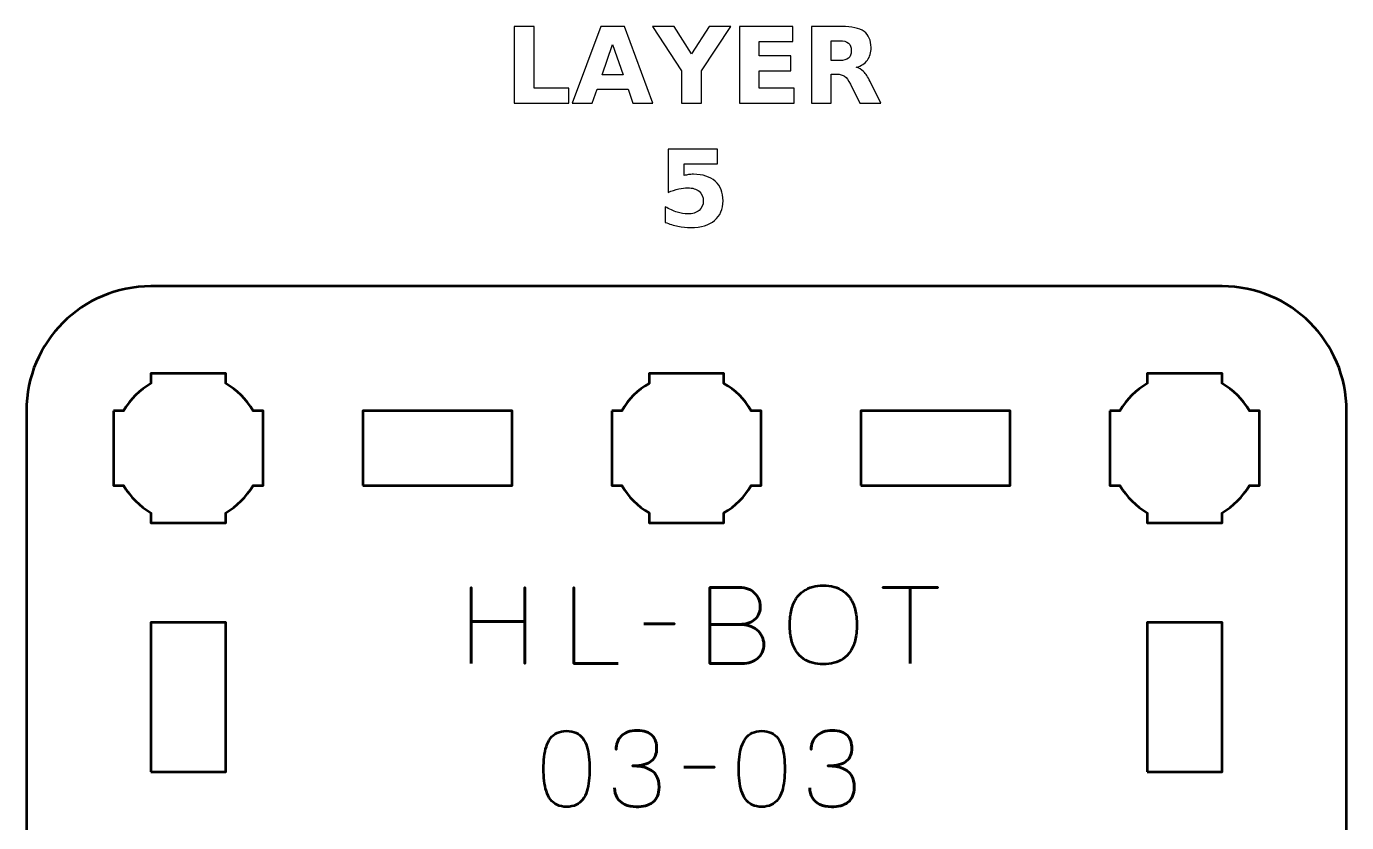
# Model space of a CAD drawing. Header units: centimetres. Extents: x -25.1 to 4.2, y -17.5 to -11.2.
# Drawn here: x -1.15 to 4.15, y -14.35 to -11.16 of the extents above; entities that cross this region are included whole.
import ezdxf

# ---------------------------------------------------------------- set-up
doc = ezdxf.new("R2010")
doc.units = ezdxf.units.CM
doc.header["$MEASUREMENT"] = 0
doc.layers.add('Layer 1', color=7, linetype='Continuous')

msp = doc.modelspace()

# ---------------------------------------------------------------- linework, layer by layer
at = {"layer": 'Layer 1', "color": 253, "lineweight": 53}
for points in [[(-0.65, -14.15), (-0.35, -14.15), (-0.35, -13.55), (-0.65, -13.55), (-0.65, -14.15)], [(3.35, -14.15), (3.65, -14.15), (3.65, -13.55), (3.35, -13.55), (3.35, -14.15)]]:
    msp.add_lwpolyline(points, close=True, dxfattribs=at)
at = {"layer": 'Layer 1'}
for points, knots in [([(0.80853, -11.15635), (0.80853, -11.15635), (0.88811, -11.15635), (0.88811, -11.15635), (0.88811, -11.15635), (0.88811, -11.15635), (0.88811, -11.40478), (0.88811, -11.40478), (0.88811, -11.40478), (0.88811, -11.40478), (1.02781, -11.40478), (1.02781, -11.40478), (1.02781, -11.40478), (1.02781, -11.40478), (1.02781, -11.46496), (1.02781, -11.46496), (1.02781, -11.46496), (1.02781, -11.46496), (0.80853, -11.46496), (0.80853, -11.46496), (0.80853, -11.46496), (0.80853, -11.46496), (0.80853, -11.15635), (0.80853, -11.15635)], [0, 0, 0, 0, 0.1666667, 0.1666667, 0.1666667, 0.1666667, 0.3333333, 0.3333333, 0.3333333, 0.3333333, 0.5, 0.5, 0.5, 0.5, 0.6666667, 0.6666667, 0.6666667, 0.6666667, 0.8333333, 0.8333333, 0.8333333, 0.8333333, 1, 1, 1, 1]), ([(1.26551, -11.4088), (1.26551, -11.4088), (1.14105, -11.4088), (1.14105, -11.4088), (1.14105, -11.4088), (1.14105, -11.4088), (1.12144, -11.46496), (1.12144, -11.46496), (1.12144, -11.46496), (1.12144, -11.46496), (1.04143, -11.46496), (1.04143, -11.46496), (1.04143, -11.46496), (1.04143, -11.46496), (1.15573, -11.15635), (1.15573, -11.15635), (1.15573, -11.15635), (1.15573, -11.15635), (1.25062, -11.15635), (1.25062, -11.15635), (1.25062, -11.15635), (1.25062, -11.15635), (1.36492, -11.46496), (1.36492, -11.46496), (1.36492, -11.46496), (1.36492, -11.46496), (1.28491, -11.46496), (1.28491, -11.46496), (1.28491, -11.46496), (1.28491, -11.46496), (1.26551, -11.4088), (1.26551, -11.4088)], [0, 0, 0, 0, 0.125, 0.125, 0.125, 0.125, 0.25, 0.25, 0.25, 0.25, 0.375, 0.375, 0.375, 0.375, 0.5, 0.5, 0.5, 0.5, 0.625, 0.625, 0.625, 0.625, 0.75, 0.75, 0.75, 0.75, 0.875, 0.875, 0.875, 0.875, 1, 1, 1, 1]), ([(1.36288, -11.15635), (1.36288, -11.15635), (1.44987, -11.15635), (1.44987, -11.15635), (1.44987, -11.15635), (1.44987, -11.15635), (1.52021, -11.26635), (1.52021, -11.26635), (1.52021, -11.26635), (1.52021, -11.26635), (1.59049, -11.15635), (1.59049, -11.15635), (1.59049, -11.15635), (1.59049, -11.15635), (1.67769, -11.15635), (1.67769, -11.15635), (1.67769, -11.15635), (1.67769, -11.15635), (1.56008, -11.33493), (1.56008, -11.33493), (1.56008, -11.33493), (1.56008, -11.33493), (1.56008, -11.46496), (1.56008, -11.46496), (1.56008, -11.46496), (1.56008, -11.46496), (1.48049, -11.46496), (1.48049, -11.46496), (1.48049, -11.46496), (1.48049, -11.46496), (1.48049, -11.33493), (1.48049, -11.33493), (1.48049, -11.33493), (1.48049, -11.33493), (1.36288, -11.15635), (1.36288, -11.15635)], [0, 0, 0, 0, 0.1111111, 0.1111111, 0.1111111, 0.1111111, 0.2222222, 0.2222222, 0.2222222, 0.2222222, 0.3333333, 0.3333333, 0.3333333, 0.3333333, 0.4444444, 0.4444444, 0.4444444, 0.4444444, 0.5555556, 0.5555556, 0.5555556, 0.5555556, 0.6666667, 0.6666667, 0.6666667, 0.6666667, 0.7777778, 0.7777778, 0.7777778, 0.7777778, 0.8888889, 0.8888889, 0.8888889, 0.8888889, 1, 1, 1, 1]), ([(1.71248, -11.15635), (1.71248, -11.15635), (1.92725, -11.15635), (1.92725, -11.15635), (1.92725, -11.15635), (1.92725, -11.15635), (1.92725, -11.21654), (1.92725, -11.21654), (1.92725, -11.21654), (1.92725, -11.21654), (1.79206, -11.21654), (1.79206, -11.21654), (1.79206, -11.21654), (1.79206, -11.21654), (1.79206, -11.27397), (1.79206, -11.27397), (1.79206, -11.27397), (1.79206, -11.27397), (1.91913, -11.27397), (1.91913, -11.27397), (1.91913, -11.27397), (1.91913, -11.27397), (1.91913, -11.33415), (1.91913, -11.33415), (1.91913, -11.33415), (1.91913, -11.33415), (1.79206, -11.33415), (1.79206, -11.33415), (1.79206, -11.33415), (1.79206, -11.33415), (1.79206, -11.40478), (1.79206, -11.40478), (1.79206, -11.40478), (1.79206, -11.40478), (1.93176, -11.40478), (1.93176, -11.40478), (1.93176, -11.40478), (1.93176, -11.40478), (1.93176, -11.46496), (1.93176, -11.46496), (1.93176, -11.46496), (1.93176, -11.46496), (1.71248, -11.46496), (1.71248, -11.46496), (1.71248, -11.46496), (1.71248, -11.46496), (1.71248, -11.15635), (1.71248, -11.15635)], [0, 0, 0, 0, 0.0833333, 0.0833333, 0.0833333, 0.0833333, 0.1666667, 0.1666667, 0.1666667, 0.1666667, 0.25, 0.25, 0.25, 0.25, 0.3333333, 0.3333333, 0.3333333, 0.3333333, 0.4166667, 0.4166667, 0.4166667, 0.4166667, 0.5, 0.5, 0.5, 0.5, 0.5833333, 0.5833333, 0.5833333, 0.5833333, 0.6666667, 0.6666667, 0.6666667, 0.6666667, 0.75, 0.75, 0.75, 0.75, 0.8333333, 0.8333333, 0.8333333, 0.8333333, 0.9166667, 0.9166667, 0.9166667, 0.9166667, 1, 1, 1, 1]), ([(2.08126, -11.34819), (2.08126, -11.34819), (2.08126, -11.46496), (2.08126, -11.46496), (2.08126, -11.46496), (2.08126, -11.46496), (2.00168, -11.46496), (2.00168, -11.46496), (2.00168, -11.46496), (2.00168, -11.46496), (2.00168, -11.15635), (2.00168, -11.15635), (2.00168, -11.15635), (2.00168, -11.15635), (2.12324, -11.15635), (2.12324, -11.15635), (2.12324, -11.15635), (2.16388, -11.15635), (2.19373, -11.1632), (2.21264, -11.17681), (2.21264, -11.17681), (2.23161, -11.19043), (2.24107, -11.21202), (2.24107, -11.24151), (2.24107, -11.24151), (2.24107, -11.2619), (2.23613, -11.27869), (2.22632, -11.29175), (2.22632, -11.29175), (2.21645, -11.30487), (2.20156, -11.31454), (2.18173, -11.32068), (2.18173, -11.32068), (2.1926, -11.32321), (2.2024, -11.32879), (2.21101, -11.33754), (2.21101, -11.33754), (2.21962, -11.34629), (2.2283, -11.35955), (2.23712, -11.37733), (2.23712, -11.37733), (2.23712, -11.37733), (2.28037, -11.46496), (2.28037, -11.46496), (2.28037, -11.46496), (2.28037, -11.46496), (2.19556, -11.46496), (2.19556, -11.46496), (2.19556, -11.46496), (2.19556, -11.46496), (2.15796, -11.38827), (2.15796, -11.38827), (2.15796, -11.38827), (2.15041, -11.37289), (2.14272, -11.3623), (2.13488, -11.35666), (2.13488, -11.35666), (2.12712, -11.35101), (2.11675, -11.34819), (2.10377, -11.34819), (2.10377, -11.34819), (2.10377, -11.34819), (2.08126, -11.34819), (2.08126, -11.34819)], [0, 0, 0, 0, 0.0625, 0.0625, 0.0625, 0.0625, 0.125, 0.125, 0.125, 0.125, 0.1875, 0.1875, 0.1875, 0.1875, 0.25, 0.25, 0.25, 0.25, 0.3125, 0.3125, 0.3125, 0.3125, 0.375, 0.375, 0.375, 0.375, 0.4375, 0.4375, 0.4375, 0.4375, 0.5, 0.5, 0.5, 0.5, 0.5625, 0.5625, 0.5625, 0.5625, 0.625, 0.625, 0.625, 0.625, 0.6875, 0.6875, 0.6875, 0.6875, 0.75, 0.75, 0.75, 0.75, 0.8125, 0.8125, 0.8125, 0.8125, 0.875, 0.875, 0.875, 0.875, 0.9375, 0.9375, 0.9375, 0.9375, 1, 1, 1, 1]), ([(1.16088, -11.35151), (1.16088, -11.35151), (1.24547, -11.35151), (1.24547, -11.35151), (1.24547, -11.35151), (1.24547, -11.35151), (1.20328, -11.22874), (1.20328, -11.22874), (1.20328, -11.22874), (1.20328, -11.22874), (1.16088, -11.35151), (1.16088, -11.35151)], [0, 0, 0, 0, 0.3333333, 0.3333333, 0.3333333, 0.3333333, 0.6666667, 0.6666667, 0.6666667, 0.6666667, 1, 1, 1, 1]), ([(2.11478, -11.29323), (2.13143, -11.29323), (2.14342, -11.29012), (2.15062, -11.28392), (2.15062, -11.28392), (2.15788, -11.27771), (2.16148, -11.26748), (2.16148, -11.25329), (2.16148, -11.25329), (2.16148, -11.23925), (2.15788, -11.22917), (2.15062, -11.2231), (2.15062, -11.2231), (2.14342, -11.21703), (2.13143, -11.214), (2.11478, -11.214), (2.11478, -11.214), (2.11478, -11.214), (2.08126, -11.214), (2.08126, -11.214), (2.08126, -11.214), (2.08126, -11.214), (2.08126, -11.29323), (2.08126, -11.29323), (2.08126, -11.29323), (2.08126, -11.29323), (2.11478, -11.29323), (2.11478, -11.29323)], [0, 0, 0, 0, 0.1428571, 0.1428571, 0.1428571, 0.1428571, 0.2857143, 0.2857143, 0.2857143, 0.2857143, 0.4285714, 0.4285714, 0.4285714, 0.4285714, 0.5714286, 0.5714286, 0.5714286, 0.5714286, 0.7142857, 0.7142857, 0.7142857, 0.7142857, 0.8571429, 0.8571429, 0.8571429, 0.8571429, 1, 1, 1, 1]), ([(1.42679, -11.64911), (1.42679, -11.64911), (1.62463, -11.64911), (1.62463, -11.64911), (1.62463, -11.64911), (1.62463, -11.64911), (1.62463, -11.7076), (1.62463, -11.7076), (1.62463, -11.7076), (1.62463, -11.7076), (1.49022, -11.7076), (1.49022, -11.7076), (1.49022, -11.7076), (1.49022, -11.7076), (1.49022, -11.75537), (1.49022, -11.75537), (1.49022, -11.75537), (1.49629, -11.75375), (1.50236, -11.75248), (1.5085, -11.75156), (1.5085, -11.75156), (1.51463, -11.75064), (1.52105, -11.75022), (1.52762, -11.75022), (1.52762, -11.75022), (1.56529, -11.75022), (1.59457, -11.7596), (1.61553, -11.77844), (1.61553, -11.77844), (1.63648, -11.79721), (1.64692, -11.82345), (1.64692, -11.85704), (1.64692, -11.85704), (1.64692, -11.89041), (1.63549, -11.91652), (1.61271, -11.93542), (1.61271, -11.93542), (1.58992, -11.95426), (1.55824, -11.96372), (1.51774, -11.96372), (1.51774, -11.96372), (1.50024, -11.96372), (1.48288, -11.96202), (1.46574, -11.95864), (1.46574, -11.95864), (1.44859, -11.95525), (1.43152, -11.95017), (1.41459, -11.94326), (1.41459, -11.94326), (1.41459, -11.94326), (1.41459, -11.8806), (1.41459, -11.8806), (1.41459, -11.8806), (1.43138, -11.89027), (1.44732, -11.89747), (1.46242, -11.90226), (1.46242, -11.90226), (1.47752, -11.90713), (1.49177, -11.90953), (1.50511, -11.90953), (1.50511, -11.90953), (1.52444, -11.90953), (1.53961, -11.9048), (1.55069, -11.89535), (1.55069, -11.89535), (1.56176, -11.88597), (1.56734, -11.8732), (1.56734, -11.85704), (1.56734, -11.85704), (1.56734, -11.84081), (1.56176, -11.82804), (1.55069, -11.81866), (1.55069, -11.81866), (1.53961, -11.80927), (1.52444, -11.80462), (1.50511, -11.80462), (1.50511, -11.80462), (1.49368, -11.80462), (1.48147, -11.8061), (1.46856, -11.80906), (1.46856, -11.80906), (1.45558, -11.81202), (1.44168, -11.81661), (1.42679, -11.82282), (1.42679, -11.82282), (1.42679, -11.82282), (1.42679, -11.64911), (1.42679, -11.64911)], [0, 0, 0, 0, 0.0454545, 0.0454545, 0.0454545, 0.0454545, 0.0909091, 0.0909091, 0.0909091, 0.0909091, 0.1363636, 0.1363636, 0.1363636, 0.1363636, 0.1818182, 0.1818182, 0.1818182, 0.1818182, 0.2272727, 0.2272727, 0.2272727, 0.2272727, 0.2727273, 0.2727273, 0.2727273, 0.2727273, 0.3181818, 0.3181818, 0.3181818, 0.3181818, 0.3636364, 0.3636364, 0.3636364, 0.3636364, 0.4090909, 0.4090909, 0.4090909, 0.4090909, 0.4545455, 0.4545455, 0.4545455, 0.4545455, 0.5, 0.5, 0.5, 0.5, 0.5454545, 0.5454545, 0.5454545, 0.5454545, 0.5909091, 0.5909091, 0.5909091, 0.5909091, 0.6363636, 0.6363636, 0.6363636, 0.6363636, 0.6818182, 0.6818182, 0.6818182, 0.6818182, 0.7272727, 0.7272727, 0.7272727, 0.7272727, 0.7727273, 0.7727273, 0.7727273, 0.7727273, 0.8181818, 0.8181818, 0.8181818, 0.8181818, 0.8636364, 0.8636364, 0.8636364, 0.8636364, 0.9090909, 0.9090909, 0.9090909, 0.9090909, 0.9545455, 0.9545455, 0.9545455, 0.9545455, 1, 1, 1, 1])]:
    msp.add_open_spline(points, degree=3, knots=knots, dxfattribs=at)
at = {"layer": 'Layer 1', "color": 253, "lineweight": 53}
for points, knots in [([(-1.15, -17), (-1.15, -17), (-1.15, -12.7), (-1.15, -12.7), (-1.15, -12.7), (-1.15, -12.42391), (-0.92609, -12.2), (-0.65, -12.2), (-0.65, -12.2), (-0.65, -12.2), (3.65, -12.2), (3.65, -12.2), (3.65, -12.2), (3.92609, -12.2), (4.15, -12.42391), (4.15, -12.7), (4.15, -12.7), (4.15, -12.7), (4.15, -17), (4.15, -17), (4.15, -17), (4.15, -17.27609), (3.92609, -17.5), (3.65, -17.5), (3.65, -17.5), (3.65, -17.5), (-0.65, -17.5), (-0.65, -17.5), (-0.65, -17.5), (-0.92609, -17.5), (-1.15, -17.27609), (-1.15, -17)], [0, 0, 0, 0, 0.125, 0.125, 0.125, 0.125, 0.25, 0.25, 0.25, 0.25, 0.375, 0.375, 0.375, 0.375, 0.5, 0.5, 0.5, 0.5, 0.625, 0.625, 0.625, 0.625, 0.75, 0.75, 0.75, 0.75, 0.875, 0.875, 0.875, 0.875, 1, 1, 1, 1]), ([(-0.8, -12.7), (-0.8, -12.7), (-0.75985, -12.7), (-0.75985, -12.7), (-0.75985, -12.7), (-0.7335, -12.65447), (-0.69553, -12.6165), (-0.65, -12.59015), (-0.65, -12.59015), (-0.65, -12.59015), (-0.65, -12.55), (-0.65, -12.55), (-0.65, -12.55), (-0.65, -12.55), (-0.5, -12.55), (-0.5, -12.55), (-0.5, -12.55), (-0.5, -12.55), (-0.35, -12.55), (-0.35, -12.55), (-0.35, -12.55), (-0.35, -12.55), (-0.35, -12.59015), (-0.35, -12.59015), (-0.35, -12.59015), (-0.30447, -12.6165), (-0.2665, -12.65447), (-0.24015, -12.7), (-0.24015, -12.7), (-0.24015, -12.7), (-0.2, -12.7), (-0.2, -12.7), (-0.2, -12.7), (-0.2, -12.7), (-0.2, -12.85), (-0.2, -12.85), (-0.2, -12.85), (-0.2, -12.85), (-0.2, -13), (-0.2, -13), (-0.2, -13), (-0.2, -13), (-0.24015, -13), (-0.24015, -13), (-0.24015, -13), (-0.2665, -13.04553), (-0.30447, -13.0835), (-0.35, -13.10985), (-0.35, -13.10985), (-0.35, -13.10985), (-0.35, -13.15), (-0.35, -13.15), (-0.35, -13.15), (-0.35, -13.15), (-0.5, -13.15), (-0.5, -13.15), (-0.5, -13.15), (-0.5, -13.15), (-0.65, -13.15), (-0.65, -13.15), (-0.65, -13.15), (-0.65, -13.15), (-0.65, -13.10985), (-0.65, -13.10985), (-0.65, -13.10985), (-0.69553, -13.0835), (-0.7335, -13.04553), (-0.75985, -13), (-0.75985, -13), (-0.75985, -13), (-0.8, -13), (-0.8, -13), (-0.8, -13), (-0.8, -13), (-0.8, -12.85), (-0.8, -12.85), (-0.8, -12.85), (-0.8, -12.85), (-0.8, -12.7), (-0.8, -12.7)], [0, 0, 0, 0, 0.05, 0.05, 0.05, 0.05, 0.1, 0.1, 0.1, 0.1, 0.15, 0.15, 0.15, 0.15, 0.2, 0.2, 0.2, 0.2, 0.25, 0.25, 0.25, 0.25, 0.3, 0.3, 0.3, 0.3, 0.35, 0.35, 0.35, 0.35, 0.4, 0.4, 0.4, 0.4, 0.45, 0.45, 0.45, 0.45, 0.5, 0.5, 0.5, 0.5, 0.55, 0.55, 0.55, 0.55, 0.6, 0.6, 0.6, 0.6, 0.65, 0.65, 0.65, 0.65, 0.7, 0.7, 0.7, 0.7, 0.75, 0.75, 0.75, 0.75, 0.8, 0.8, 0.8, 0.8, 0.85, 0.85, 0.85, 0.85, 0.9, 0.9, 0.9, 0.9, 0.95, 0.95, 0.95, 0.95, 1, 1, 1, 1]), ([(1.2, -12.7), (1.2, -12.7), (1.24015, -12.7), (1.24015, -12.7), (1.24015, -12.7), (1.2665, -12.65447), (1.30447, -12.6165), (1.35, -12.59015), (1.35, -12.59015), (1.35, -12.59015), (1.35, -12.55), (1.35, -12.55), (1.35, -12.55), (1.35, -12.55), (1.5, -12.55), (1.5, -12.55), (1.5, -12.55), (1.5, -12.55), (1.65, -12.55), (1.65, -12.55), (1.65, -12.55), (1.65, -12.55), (1.65, -12.59015), (1.65, -12.59015), (1.65, -12.59015), (1.69553, -12.6165), (1.7335, -12.65447), (1.75985, -12.7), (1.75985, -12.7), (1.75985, -12.7), (1.8, -12.7), (1.8, -12.7), (1.8, -12.7), (1.8, -12.7), (1.8, -12.85), (1.8, -12.85), (1.8, -12.85), (1.8, -12.85), (1.8, -13), (1.8, -13), (1.8, -13), (1.8, -13), (1.75985, -13), (1.75985, -13), (1.75985, -13), (1.7335, -13.04553), (1.69553, -13.0835), (1.65, -13.10985), (1.65, -13.10985), (1.65, -13.10985), (1.65, -13.15), (1.65, -13.15), (1.65, -13.15), (1.65, -13.15), (1.5, -13.15), (1.5, -13.15), (1.5, -13.15), (1.5, -13.15), (1.35, -13.15), (1.35, -13.15), (1.35, -13.15), (1.35, -13.15), (1.35, -13.10985), (1.35, -13.10985), (1.35, -13.10985), (1.30447, -13.0835), (1.2665, -13.04553), (1.24015, -13), (1.24015, -13), (1.24015, -13), (1.2, -13), (1.2, -13), (1.2, -13), (1.2, -13), (1.2, -12.85), (1.2, -12.85), (1.2, -12.85), (1.2, -12.85), (1.2, -12.7), (1.2, -12.7)], [0, 0, 0, 0, 0.05, 0.05, 0.05, 0.05, 0.1, 0.1, 0.1, 0.1, 0.15, 0.15, 0.15, 0.15, 0.2, 0.2, 0.2, 0.2, 0.25, 0.25, 0.25, 0.25, 0.3, 0.3, 0.3, 0.3, 0.35, 0.35, 0.35, 0.35, 0.4, 0.4, 0.4, 0.4, 0.45, 0.45, 0.45, 0.45, 0.5, 0.5, 0.5, 0.5, 0.55, 0.55, 0.55, 0.55, 0.6, 0.6, 0.6, 0.6, 0.65, 0.65, 0.65, 0.65, 0.7, 0.7, 0.7, 0.7, 0.75, 0.75, 0.75, 0.75, 0.8, 0.8, 0.8, 0.8, 0.85, 0.85, 0.85, 0.85, 0.9, 0.9, 0.9, 0.9, 0.95, 0.95, 0.95, 0.95, 1, 1, 1, 1]), ([(3.2, -12.7), (3.2, -12.7), (3.24015, -12.7), (3.24015, -12.7), (3.24015, -12.7), (3.2665, -12.65447), (3.30447, -12.6165), (3.35, -12.59015), (3.35, -12.59015), (3.35, -12.59015), (3.35, -12.55), (3.35, -12.55), (3.35, -12.55), (3.35, -12.55), (3.5, -12.55), (3.5, -12.55), (3.5, -12.55), (3.5, -12.55), (3.65, -12.55), (3.65, -12.55), (3.65, -12.55), (3.65, -12.55), (3.65, -12.59015), (3.65, -12.59015), (3.65, -12.59015), (3.69553, -12.6165), (3.7335, -12.65447), (3.75985, -12.7), (3.75985, -12.7), (3.75985, -12.7), (3.8, -12.7), (3.8, -12.7), (3.8, -12.7), (3.8, -12.7), (3.8, -12.85), (3.8, -12.85), (3.8, -12.85), (3.8, -12.85), (3.8, -13), (3.8, -13), (3.8, -13), (3.8, -13), (3.75985, -13), (3.75985, -13), (3.75985, -13), (3.7335, -13.04553), (3.69553, -13.0835), (3.65, -13.10985), (3.65, -13.10985), (3.65, -13.10985), (3.65, -13.15), (3.65, -13.15), (3.65, -13.15), (3.65, -13.15), (3.5, -13.15), (3.5, -13.15), (3.5, -13.15), (3.5, -13.15), (3.35, -13.15), (3.35, -13.15), (3.35, -13.15), (3.35, -13.15), (3.35, -13.10985), (3.35, -13.10985), (3.35, -13.10985), (3.30447, -13.0835), (3.2665, -13.04553), (3.24015, -13), (3.24015, -13), (3.24015, -13), (3.2, -13), (3.2, -13), (3.2, -13), (3.2, -13), (3.2, -12.85), (3.2, -12.85), (3.2, -12.85), (3.2, -12.85), (3.2, -12.7), (3.2, -12.7)], [0, 0, 0, 0, 0.05, 0.05, 0.05, 0.05, 0.1, 0.1, 0.1, 0.1, 0.15, 0.15, 0.15, 0.15, 0.2, 0.2, 0.2, 0.2, 0.25, 0.25, 0.25, 0.25, 0.3, 0.3, 0.3, 0.3, 0.35, 0.35, 0.35, 0.35, 0.4, 0.4, 0.4, 0.4, 0.45, 0.45, 0.45, 0.45, 0.5, 0.5, 0.5, 0.5, 0.55, 0.55, 0.55, 0.55, 0.6, 0.6, 0.6, 0.6, 0.65, 0.65, 0.65, 0.65, 0.7, 0.7, 0.7, 0.7, 0.75, 0.75, 0.75, 0.75, 0.8, 0.8, 0.8, 0.8, 0.85, 0.85, 0.85, 0.85, 0.9, 0.9, 0.9, 0.9, 0.95, 0.95, 0.95, 0.95, 1, 1, 1, 1]), ([(0.2, -13), (0.2, -13), (0.2, -12.7), (0.2, -12.7), (0.2, -12.7), (0.2, -12.7), (0.8, -12.7), (0.8, -12.7), (0.8, -12.7), (0.8, -12.7), (0.8, -13), (0.8, -13), (0.8, -13), (0.8, -13), (0.2, -13), (0.2, -13)], [0, 0, 0, 0, 0.25, 0.25, 0.25, 0.25, 0.5, 0.5, 0.5, 0.5, 0.75, 0.75, 0.75, 0.75, 1, 1, 1, 1]), ([(2.2, -13), (2.2, -13), (2.2, -12.7), (2.2, -12.7), (2.2, -12.7), (2.2, -12.7), (2.8, -12.7), (2.8, -12.7), (2.8, -12.7), (2.8, -12.7), (2.8, -13), (2.8, -13), (2.8, -13), (2.8, -13), (2.2, -13), (2.2, -13)], [0, 0, 0, 0, 0.25, 0.25, 0.25, 0.25, 0.5, 0.5, 0.5, 0.5, 0.75, 0.75, 0.75, 0.75, 1, 1, 1, 1]), ([(2.04927, -13.71748), (2.06416, -13.71755), (2.07827, -13.71579), (2.09174, -13.71233), (2.09174, -13.71233), (2.10515, -13.7088), (2.11742, -13.7033), (2.12864, -13.69568), (2.12864, -13.69568), (2.13986, -13.68813), (2.1496, -13.67818), (2.15785, -13.6659), (2.15785, -13.6659), (2.16611, -13.65363), (2.17246, -13.63874), (2.17697, -13.62124), (2.17697, -13.62124), (2.18156, -13.60375), (2.18382, -13.58335), (2.18389, -13.56), (2.18389, -13.56), (2.18382, -13.53665), (2.18156, -13.51626), (2.17697, -13.49869), (2.17697, -13.49869), (2.17246, -13.48112), (2.16611, -13.46616), (2.15785, -13.45382), (2.15785, -13.45382), (2.1496, -13.44147), (2.13986, -13.43145), (2.12864, -13.42376), (2.12864, -13.42376), (2.11742, -13.41607), (2.10515, -13.4105), (2.09174, -13.4069), (2.09174, -13.4069), (2.07827, -13.40337), (2.06416, -13.40161), (2.04927, -13.40168), (2.04927, -13.40168), (2.03438, -13.40161), (2.02027, -13.40337), (2.00679, -13.4069), (2.00679, -13.4069), (1.99339, -13.4105), (1.98111, -13.41607), (1.96989, -13.42376), (1.96989, -13.42376), (1.95868, -13.43145), (1.94894, -13.44147), (1.94068, -13.45382), (1.94068, -13.45382), (1.93243, -13.46616), (1.92608, -13.48112), (1.92156, -13.49869), (1.92156, -13.49869), (1.91698, -13.51626), (1.91472, -13.53665), (1.91465, -13.56), (1.91465, -13.56), (1.91472, -13.58335), (1.91698, -13.60375), (1.92156, -13.62124), (1.92156, -13.62124), (1.92608, -13.63874), (1.93243, -13.65363), (1.94068, -13.6659), (1.94068, -13.6659), (1.94894, -13.67818), (1.95868, -13.68813), (1.96989, -13.69568), (1.96989, -13.69568), (1.98111, -13.7033), (1.99339, -13.7088), (2.00679, -13.71233), (2.00679, -13.71233), (2.02027, -13.71579), (2.03438, -13.71755), (2.04927, -13.71748)], [0, 0, 0, 0, 0.05, 0.05, 0.05, 0.05, 0.1, 0.1, 0.1, 0.1, 0.15, 0.15, 0.15, 0.15, 0.2, 0.2, 0.2, 0.2, 0.25, 0.25, 0.25, 0.25, 0.3, 0.3, 0.3, 0.3, 0.35, 0.35, 0.35, 0.35, 0.4, 0.4, 0.4, 0.4, 0.45, 0.45, 0.45, 0.45, 0.5, 0.5, 0.5, 0.5, 0.55, 0.55, 0.55, 0.55, 0.6, 0.6, 0.6, 0.6, 0.65, 0.65, 0.65, 0.65, 0.7, 0.7, 0.7, 0.7, 0.75, 0.75, 0.75, 0.75, 0.8, 0.8, 0.8, 0.8, 0.85, 0.85, 0.85, 0.85, 0.9, 0.9, 0.9, 0.9, 0.95, 0.95, 0.95, 0.95, 1, 1, 1, 1]), ([(2.04927, -13.71748), (2.06416, -13.71755), (2.07827, -13.71579), (2.09174, -13.71233), (2.09174, -13.71233), (2.10515, -13.7088), (2.11742, -13.7033), (2.12864, -13.69568), (2.12864, -13.69568), (2.13986, -13.68813), (2.1496, -13.67818), (2.15785, -13.6659), (2.15785, -13.6659), (2.16611, -13.65363), (2.17246, -13.63874), (2.17697, -13.62124), (2.17697, -13.62124), (2.18156, -13.60375), (2.18382, -13.58335), (2.18389, -13.56), (2.18389, -13.56), (2.18382, -13.53665), (2.18156, -13.51626), (2.17697, -13.49869), (2.17697, -13.49869), (2.17246, -13.48112), (2.16611, -13.46616), (2.15785, -13.45382), (2.15785, -13.45382), (2.1496, -13.44147), (2.13986, -13.43145), (2.12864, -13.42376), (2.12864, -13.42376), (2.11742, -13.41607), (2.10515, -13.4105), (2.09174, -13.4069), (2.09174, -13.4069), (2.07827, -13.40337), (2.06416, -13.40161), (2.04927, -13.40168), (2.04927, -13.40168), (2.03438, -13.40161), (2.02027, -13.40337), (2.00679, -13.4069), (2.00679, -13.4069), (1.99339, -13.4105), (1.98111, -13.41607), (1.96989, -13.42376), (1.96989, -13.42376), (1.95868, -13.43145), (1.94894, -13.44147), (1.94068, -13.45382), (1.94068, -13.45382), (1.93243, -13.46616), (1.92608, -13.48112), (1.92156, -13.49869), (1.92156, -13.49869), (1.91698, -13.51626), (1.91472, -13.53665), (1.91465, -13.56), (1.91465, -13.56), (1.91472, -13.58335), (1.91698, -13.60375), (1.92156, -13.62124), (1.92156, -13.62124), (1.92608, -13.63874), (1.93243, -13.65363), (1.94068, -13.6659), (1.94068, -13.6659), (1.94894, -13.67818), (1.95868, -13.68813), (1.96989, -13.69568), (1.96989, -13.69568), (1.98111, -13.7033), (1.99339, -13.7088), (2.00679, -13.71233), (2.00679, -13.71233), (2.02027, -13.71579), (2.03438, -13.71755), (2.04927, -13.71748)], [0, 0, 0, 0, 0.05, 0.05, 0.05, 0.05, 0.1, 0.1, 0.1, 0.1, 0.15, 0.15, 0.15, 0.15, 0.2, 0.2, 0.2, 0.2, 0.25, 0.25, 0.25, 0.25, 0.3, 0.3, 0.3, 0.3, 0.35, 0.35, 0.35, 0.35, 0.4, 0.4, 0.4, 0.4, 0.45, 0.45, 0.45, 0.45, 0.5, 0.5, 0.5, 0.5, 0.55, 0.55, 0.55, 0.55, 0.6, 0.6, 0.6, 0.6, 0.65, 0.65, 0.65, 0.65, 0.7, 0.7, 0.7, 0.7, 0.75, 0.75, 0.75, 0.75, 0.8, 0.8, 0.8, 0.8, 0.85, 0.85, 0.85, 0.85, 0.9, 0.9, 0.9, 0.9, 0.95, 0.95, 0.95, 0.95, 1, 1, 1, 1]), ([(0.63493, -13.71494), (0.63493, -13.71494), (0.63493, -13.54603), (0.63493, -13.54603), (0.63493, -13.54603), (0.63493, -13.54603), (0.8504, -13.54603), (0.8504, -13.54603), (0.8504, -13.54603), (0.8504, -13.54603), (0.8504, -13.71494), (0.8504, -13.71494), (0.8504, -13.71494), (0.8504, -13.71494), (0.8504, -13.41014), (0.8504, -13.41014), (0.8504, -13.41014), (0.8504, -13.41014), (0.8504, -13.54603), (0.8504, -13.54603), (0.8504, -13.54603), (0.8504, -13.54603), (0.63493, -13.54603), (0.63493, -13.54603), (0.63493, -13.54603), (0.63493, -13.54603), (0.63493, -13.41014), (0.63493, -13.41014), (0.63493, -13.41014), (0.63493, -13.41014), (0.63493, -13.71494), (0.63493, -13.71494)], [0, 0, 0, 0, 0.125, 0.125, 0.125, 0.125, 0.25, 0.25, 0.25, 0.25, 0.375, 0.375, 0.375, 0.375, 0.5, 0.5, 0.5, 0.5, 0.625, 0.625, 0.625, 0.625, 0.75, 0.75, 0.75, 0.75, 0.875, 0.875, 0.875, 0.875, 1, 1, 1, 1]), ([(1.22632, -13.71494), (1.22632, -13.71494), (1.0481, -13.71494), (1.0481, -13.71494), (1.0481, -13.71494), (1.0481, -13.71494), (1.0481, -13.40972), (1.0481, -13.40972), (1.0481, -13.40972), (1.0481, -13.40972), (1.0481, -13.71494), (1.0481, -13.71494), (1.0481, -13.71494), (1.0481, -13.71494), (1.22632, -13.71494), (1.22632, -13.71494)], [0, 0, 0, 0, 0.25, 0.25, 0.25, 0.25, 0.5, 0.5, 0.5, 0.5, 0.75, 0.75, 0.75, 0.75, 1, 1, 1, 1]), ([(1.59419, -13.55788), (1.59419, -13.55788), (1.71145, -13.55788), (1.71145, -13.55788), (1.71145, -13.55788), (1.72669, -13.55781), (1.73967, -13.5557), (1.75061, -13.55153), (1.75061, -13.55153), (1.76148, -13.54744), (1.77029, -13.54187), (1.77714, -13.53488), (1.77714, -13.53488), (1.78398, -13.5279), (1.78892, -13.52), (1.79203, -13.51125), (1.79203, -13.51125), (1.79506, -13.50257), (1.79647, -13.49354), (1.79612, -13.48423), (1.79612, -13.48423), (1.79569, -13.47491), (1.79372, -13.46588), (1.79019, -13.45706), (1.79019, -13.45706), (1.78673, -13.44824), (1.78151, -13.44027), (1.77467, -13.43314), (1.77467, -13.43314), (1.76783, -13.42602), (1.75929, -13.42037), (1.74892, -13.41621), (1.74892, -13.41621), (1.73854, -13.41198), (1.72634, -13.40979), (1.7123, -13.40972), (1.7123, -13.40972), (1.7123, -13.40972), (1.59419, -13.40972), (1.59419, -13.40972), (1.59419, -13.40972), (1.59419, -13.40972), (1.59419, -13.71494), (1.59419, -13.71494), (1.59419, -13.71494), (1.59419, -13.71494), (1.72415, -13.71494), (1.72415, -13.71494), (1.72415, -13.71494), (1.73629, -13.71494), (1.74758, -13.71318), (1.75802, -13.70972), (1.75802, -13.70972), (1.76846, -13.70619), (1.77756, -13.70118), (1.78546, -13.69448), (1.78546, -13.69448), (1.7933, -13.68785), (1.79943, -13.6798), (1.80381, -13.67028), (1.80381, -13.67028), (1.80818, -13.66075), (1.81044, -13.64996), (1.81051, -13.63789), (1.81051, -13.63789), (1.81023, -13.62576), (1.80769, -13.61482), (1.80282, -13.60502), (1.80282, -13.60502), (1.79795, -13.59521), (1.79118, -13.58681), (1.78243, -13.57976), (1.78243, -13.57976), (1.77368, -13.57277), (1.76324, -13.56734), (1.75124, -13.5636), (1.75124, -13.5636), (1.73925, -13.55986), (1.72599, -13.55796), (1.71145, -13.55788), (1.71145, -13.55788), (1.72599, -13.55796), (1.73925, -13.55986), (1.75124, -13.5636), (1.75124, -13.5636), (1.76324, -13.56734), (1.77368, -13.57277), (1.78243, -13.57976), (1.78243, -13.57976), (1.79118, -13.58681), (1.79795, -13.59521), (1.80282, -13.60502), (1.80282, -13.60502), (1.80769, -13.61482), (1.81023, -13.62576), (1.81051, -13.63789), (1.81051, -13.63789), (1.81044, -13.64996), (1.80818, -13.66075), (1.80381, -13.67028), (1.80381, -13.67028), (1.79943, -13.6798), (1.7933, -13.68785), (1.78546, -13.69448), (1.78546, -13.69448), (1.77756, -13.70118), (1.76846, -13.70619), (1.75802, -13.70972), (1.75802, -13.70972), (1.74758, -13.71318), (1.73629, -13.71494), (1.72415, -13.71494), (1.72415, -13.71494), (1.72415, -13.71494), (1.59419, -13.71494), (1.59419, -13.71494), (1.59419, -13.71494), (1.59419, -13.71494), (1.59419, -13.40972), (1.59419, -13.40972), (1.59419, -13.40972), (1.59419, -13.40972), (1.7123, -13.40972), (1.7123, -13.40972), (1.7123, -13.40972), (1.72634, -13.40979), (1.73854, -13.41198), (1.74892, -13.41621), (1.74892, -13.41621), (1.75929, -13.42037), (1.76783, -13.42602), (1.77467, -13.43314), (1.77467, -13.43314), (1.78151, -13.44027), (1.78673, -13.44824), (1.79019, -13.45706), (1.79019, -13.45706), (1.79372, -13.46588), (1.79569, -13.47491), (1.79612, -13.48423), (1.79612, -13.48423), (1.79647, -13.49354), (1.79506, -13.50257), (1.79203, -13.51125), (1.79203, -13.51125), (1.78892, -13.52), (1.78398, -13.5279), (1.77714, -13.53488), (1.77714, -13.53488), (1.77029, -13.54187), (1.76148, -13.54744), (1.75061, -13.55153), (1.75061, -13.55153), (1.73967, -13.5557), (1.72669, -13.55781), (1.71145, -13.55788), (1.71145, -13.55788), (1.71145, -13.55788), (1.59419, -13.55788), (1.59419, -13.55788)], [0, 0, 0, 0, 0.025, 0.025, 0.025, 0.025, 0.05, 0.05, 0.05, 0.05, 0.075, 0.075, 0.075, 0.075, 0.1, 0.1, 0.1, 0.1, 0.125, 0.125, 0.125, 0.125, 0.15, 0.15, 0.15, 0.15, 0.175, 0.175, 0.175, 0.175, 0.2, 0.2, 0.2, 0.2, 0.225, 0.225, 0.225, 0.225, 0.25, 0.25, 0.25, 0.25, 0.275, 0.275, 0.275, 0.275, 0.3, 0.3, 0.3, 0.3, 0.325, 0.325, 0.325, 0.325, 0.35, 0.35, 0.35, 0.35, 0.375, 0.375, 0.375, 0.375, 0.4, 0.4, 0.4, 0.4, 0.425, 0.425, 0.425, 0.425, 0.45, 0.45, 0.45, 0.45, 0.475, 0.475, 0.475, 0.475, 0.5, 0.5, 0.5, 0.5, 0.525, 0.525, 0.525, 0.525, 0.55, 0.55, 0.55, 0.55, 0.575, 0.575, 0.575, 0.575, 0.6, 0.6, 0.6, 0.6, 0.625, 0.625, 0.625, 0.625, 0.65, 0.65, 0.65, 0.65, 0.675, 0.675, 0.675, 0.675, 0.7, 0.7, 0.7, 0.7, 0.725, 0.725, 0.725, 0.725, 0.75, 0.75, 0.75, 0.75, 0.775, 0.775, 0.775, 0.775, 0.8, 0.8, 0.8, 0.8, 0.825, 0.825, 0.825, 0.825, 0.85, 0.85, 0.85, 0.85, 0.875, 0.875, 0.875, 0.875, 0.9, 0.9, 0.9, 0.9, 0.925, 0.925, 0.925, 0.925, 0.95, 0.95, 0.95, 0.95, 0.975, 0.975, 0.975, 0.975, 1, 1, 1, 1]), ([(2.39809, -13.71494), (2.39809, -13.71494), (2.39809, -13.40972), (2.39809, -13.40972), (2.39809, -13.40972), (2.39809, -13.40972), (2.28845, -13.40972), (2.28845, -13.40972), (2.28845, -13.40972), (2.28845, -13.40972), (2.50858, -13.40972), (2.50858, -13.40972), (2.50858, -13.40972), (2.50858, -13.40972), (2.39809, -13.40972), (2.39809, -13.40972), (2.39809, -13.40972), (2.39809, -13.40972), (2.39809, -13.71494), (2.39809, -13.71494)], [0, 0, 0, 0, 0.2, 0.2, 0.2, 0.2, 0.4, 0.4, 0.4, 0.4, 0.6, 0.6, 0.6, 0.6, 0.8, 0.8, 0.8, 0.8, 1, 1, 1, 1]), ([(1.32834, -13.55534), (1.32834, -13.55534), (1.45153, -13.55534), (1.45153, -13.55534), (1.45153, -13.55534), (1.45153, -13.55534), (1.32834, -13.55534), (1.32834, -13.55534)], [0, 0, 0, 0, 0.5, 0.5, 0.5, 0.5, 1, 1, 1, 1]), ([(1.01868, -14.29025), (1.03349, -14.29018), (1.04626, -14.28757), (1.05692, -14.28249), (1.05692, -14.28249), (1.0675, -14.27741), (1.07632, -14.27014), (1.08337, -14.2609), (1.08337, -14.2609), (1.09036, -14.25159), (1.09586, -14.24058), (1.09995, -14.22788), (1.09995, -14.22788), (1.10398, -14.21518), (1.10687, -14.20128), (1.10849, -14.18604), (1.10849, -14.18604), (1.11019, -14.1708), (1.11103, -14.15478), (1.11096, -14.13785), (1.11096, -14.13785), (1.11103, -14.12099), (1.11019, -14.10497), (1.10849, -14.0898), (1.10849, -14.0898), (1.10687, -14.07463), (1.10398, -14.06066), (1.09995, -14.04796), (1.09995, -14.04796), (1.09586, -14.03533), (1.09036, -14.02433), (1.08337, -14.01494), (1.08337, -14.01494), (1.07632, -14.00563), (1.0675, -13.99836), (1.05692, -13.99328), (1.05692, -13.99328), (1.04626, -13.98813), (1.03349, -13.98552), (1.01868, -13.98545), (1.01868, -13.98545), (1.00386, -13.98552), (0.99109, -13.98813), (0.98043, -13.99328), (0.98043, -13.99328), (0.96985, -13.99836), (0.96103, -14.00563), (0.95398, -14.01494), (0.95398, -14.01494), (0.94699, -14.02433), (0.94149, -14.03533), (0.9374, -14.04796), (0.9374, -14.04796), (0.93337, -14.06066), (0.93048, -14.07463), (0.92886, -14.0898), (0.92886, -14.0898), (0.92717, -14.10497), (0.92632, -14.12099), (0.92639, -14.13785), (0.92639, -14.13785), (0.92632, -14.15478), (0.92717, -14.1708), (0.92886, -14.18604), (0.92886, -14.18604), (0.93048, -14.20128), (0.93337, -14.21518), (0.9374, -14.22788), (0.9374, -14.22788), (0.94149, -14.24058), (0.94699, -14.25159), (0.95398, -14.2609), (0.95398, -14.2609), (0.96103, -14.27014), (0.96985, -14.27741), (0.98043, -14.28249), (0.98043, -14.28249), (0.99109, -14.28757), (1.00386, -14.29018), (1.01868, -14.29025)], [0, 0, 0, 0, 0.05, 0.05, 0.05, 0.05, 0.1, 0.1, 0.1, 0.1, 0.15, 0.15, 0.15, 0.15, 0.2, 0.2, 0.2, 0.2, 0.25, 0.25, 0.25, 0.25, 0.3, 0.3, 0.3, 0.3, 0.35, 0.35, 0.35, 0.35, 0.4, 0.4, 0.4, 0.4, 0.45, 0.45, 0.45, 0.45, 0.5, 0.5, 0.5, 0.5, 0.55, 0.55, 0.55, 0.55, 0.6, 0.6, 0.6, 0.6, 0.65, 0.65, 0.65, 0.65, 0.7, 0.7, 0.7, 0.7, 0.75, 0.75, 0.75, 0.75, 0.8, 0.8, 0.8, 0.8, 0.85, 0.85, 0.85, 0.85, 0.9, 0.9, 0.9, 0.9, 0.95, 0.95, 0.95, 0.95, 1, 1, 1, 1]), ([(1.01868, -14.29025), (1.03349, -14.29018), (1.04626, -14.28757), (1.05692, -14.28249), (1.05692, -14.28249), (1.0675, -14.27741), (1.07632, -14.27014), (1.08337, -14.2609), (1.08337, -14.2609), (1.09036, -14.25159), (1.09586, -14.24058), (1.09995, -14.22788), (1.09995, -14.22788), (1.10398, -14.21518), (1.10687, -14.20128), (1.10849, -14.18604), (1.10849, -14.18604), (1.11019, -14.1708), (1.11103, -14.15478), (1.11096, -14.13785), (1.11096, -14.13785), (1.11103, -14.12099), (1.11019, -14.10497), (1.10849, -14.0898), (1.10849, -14.0898), (1.10687, -14.07463), (1.10398, -14.06066), (1.09995, -14.04796), (1.09995, -14.04796), (1.09586, -14.03533), (1.09036, -14.02433), (1.08337, -14.01494), (1.08337, -14.01494), (1.07632, -14.00563), (1.0675, -13.99836), (1.05692, -13.99328), (1.05692, -13.99328), (1.04626, -13.98813), (1.03349, -13.98552), (1.01868, -13.98545), (1.01868, -13.98545), (1.00386, -13.98552), (0.99109, -13.98813), (0.98043, -13.99328), (0.98043, -13.99328), (0.96985, -13.99836), (0.96103, -14.00563), (0.95398, -14.01494), (0.95398, -14.01494), (0.94699, -14.02433), (0.94149, -14.03533), (0.9374, -14.04796), (0.9374, -14.04796), (0.93337, -14.06066), (0.93048, -14.07463), (0.92886, -14.0898), (0.92886, -14.0898), (0.92717, -14.10497), (0.92632, -14.12099), (0.92639, -14.13785), (0.92639, -14.13785), (0.92632, -14.15478), (0.92717, -14.1708), (0.92886, -14.18604), (0.92886, -14.18604), (0.93048, -14.20128), (0.93337, -14.21518), (0.9374, -14.22788), (0.9374, -14.22788), (0.94149, -14.24058), (0.94699, -14.25159), (0.95398, -14.2609), (0.95398, -14.2609), (0.96103, -14.27014), (0.96985, -14.27741), (0.98043, -14.28249), (0.98043, -14.28249), (0.99109, -14.28757), (1.00386, -14.29018), (1.01868, -14.29025)], [0, 0, 0, 0, 0.05, 0.05, 0.05, 0.05, 0.1, 0.1, 0.1, 0.1, 0.15, 0.15, 0.15, 0.15, 0.2, 0.2, 0.2, 0.2, 0.25, 0.25, 0.25, 0.25, 0.3, 0.3, 0.3, 0.3, 0.35, 0.35, 0.35, 0.35, 0.4, 0.4, 0.4, 0.4, 0.45, 0.45, 0.45, 0.45, 0.5, 0.5, 0.5, 0.5, 0.55, 0.55, 0.55, 0.55, 0.6, 0.6, 0.6, 0.6, 0.65, 0.65, 0.65, 0.65, 0.7, 0.7, 0.7, 0.7, 0.75, 0.75, 0.75, 0.75, 0.8, 0.8, 0.8, 0.8, 0.85, 0.85, 0.85, 0.85, 0.9, 0.9, 0.9, 0.9, 0.95, 0.95, 0.95, 0.95, 1, 1, 1, 1]), ([(1.21129, -14.21363), (1.21136, -14.22887), (1.21489, -14.24213), (1.22187, -14.25363), (1.22187, -14.25363), (1.22886, -14.26506), (1.23881, -14.27402), (1.25179, -14.28044), (1.25179, -14.28044), (1.26477, -14.28686), (1.28036, -14.29011), (1.2985, -14.29025), (1.2985, -14.29025), (1.31211, -14.29025), (1.32446, -14.28884), (1.33568, -14.28588), (1.33568, -14.28588), (1.34683, -14.28291), (1.35642, -14.27833), (1.36454, -14.27205), (1.36454, -14.27205), (1.37265, -14.26577), (1.37886, -14.25765), (1.3833, -14.24778), (1.3833, -14.24778), (1.38768, -14.23783), (1.38986, -14.2259), (1.38993, -14.21193), (1.38993, -14.21193), (1.39001, -14.19331), (1.3862, -14.17757), (1.37865, -14.1648), (1.37865, -14.1648), (1.3711, -14.15203), (1.35938, -14.14244), (1.34365, -14.13588), (1.34365, -14.13588), (1.32792, -14.12931), (1.30774, -14.126), (1.28326, -14.126), (1.28326, -14.126), (1.30153, -14.12607), (1.31684, -14.12438), (1.32933, -14.12092), (1.32933, -14.12092), (1.34175, -14.11746), (1.35169, -14.11259), (1.35917, -14.10624), (1.35917, -14.10624), (1.36665, -14.09996), (1.37208, -14.09248), (1.37533, -14.08388), (1.37533, -14.08388), (1.37865, -14.07534), (1.38027, -14.06596), (1.3802, -14.05573), (1.3802, -14.05573), (1.38027, -14.04549), (1.37886, -14.03604), (1.37604, -14.02729), (1.37604, -14.02729), (1.37328, -14.01854), (1.36877, -14.01085), (1.36263, -14.00429), (1.36263, -14.00429), (1.35649, -13.99773), (1.34838, -13.99258), (1.33843, -13.98891), (1.33843, -13.98891), (1.32841, -13.98524), (1.3162, -13.98341), (1.30188, -13.98334), (1.30188, -13.98334), (1.28763, -13.98341), (1.27514, -13.98552), (1.26456, -13.98962), (1.26456, -13.98962), (1.2539, -13.99371), (1.24516, -13.99928), (1.2381, -14.00641), (1.2381, -14.00641), (1.23112, -14.01353), (1.22589, -14.02165), (1.22244, -14.03082), (1.22244, -14.03082), (1.21891, -14.03999), (1.21722, -14.04973), (1.21722, -14.05996), (1.21722, -14.05996), (1.21722, -14.04973), (1.21891, -14.03999), (1.22244, -14.03082), (1.22244, -14.03082), (1.22589, -14.02165), (1.23112, -14.01353), (1.2381, -14.00641), (1.2381, -14.00641), (1.24516, -13.99928), (1.2539, -13.99371), (1.26456, -13.98962), (1.26456, -13.98962), (1.27514, -13.98552), (1.28763, -13.98341), (1.30188, -13.98334), (1.30188, -13.98334), (1.3162, -13.98341), (1.32841, -13.98524), (1.33843, -13.98891), (1.33843, -13.98891), (1.34838, -13.99258), (1.35649, -13.99773), (1.36263, -14.00429), (1.36263, -14.00429), (1.36877, -14.01085), (1.37328, -14.01854), (1.37604, -14.02729), (1.37604, -14.02729), (1.37886, -14.03604), (1.38027, -14.04549), (1.3802, -14.05573), (1.3802, -14.05573), (1.38027, -14.06596), (1.37865, -14.07534), (1.37533, -14.08388), (1.37533, -14.08388), (1.37208, -14.09248), (1.36665, -14.09996), (1.35917, -14.10624), (1.35917, -14.10624), (1.35169, -14.11259), (1.34175, -14.11746), (1.32933, -14.12092), (1.32933, -14.12092), (1.31684, -14.12438), (1.30153, -14.12607), (1.28326, -14.126), (1.28326, -14.126), (1.30774, -14.126), (1.32792, -14.12931), (1.34365, -14.13588), (1.34365, -14.13588), (1.35938, -14.14244), (1.3711, -14.15203), (1.37865, -14.1648), (1.37865, -14.1648), (1.3862, -14.17757), (1.39001, -14.19331), (1.38993, -14.21193), (1.38993, -14.21193), (1.38986, -14.2259), (1.38768, -14.23783), (1.3833, -14.24778), (1.3833, -14.24778), (1.37886, -14.25765), (1.37265, -14.26577), (1.36454, -14.27205), (1.36454, -14.27205), (1.35642, -14.27833), (1.34683, -14.28291), (1.33568, -14.28588), (1.33568, -14.28588), (1.32446, -14.28884), (1.31211, -14.29025), (1.2985, -14.29025), (1.2985, -14.29025), (1.28036, -14.29011), (1.26477, -14.28686), (1.25179, -14.28044), (1.25179, -14.28044), (1.23881, -14.27402), (1.22886, -14.26506), (1.22187, -14.25363), (1.22187, -14.25363), (1.21489, -14.24213), (1.21136, -14.22887), (1.21129, -14.21363)], [0, 0, 0, 0, 0.0227273, 0.0227273, 0.0227273, 0.0227273, 0.0454545, 0.0454545, 0.0454545, 0.0454545, 0.0681818, 0.0681818, 0.0681818, 0.0681818, 0.0909091, 0.0909091, 0.0909091, 0.0909091, 0.1136364, 0.1136364, 0.1136364, 0.1136364, 0.1363636, 0.1363636, 0.1363636, 0.1363636, 0.1590909, 0.1590909, 0.1590909, 0.1590909, 0.1818182, 0.1818182, 0.1818182, 0.1818182, 0.2045455, 0.2045455, 0.2045455, 0.2045455, 0.2272727, 0.2272727, 0.2272727, 0.2272727, 0.25, 0.25, 0.25, 0.25, 0.2727273, 0.2727273, 0.2727273, 0.2727273, 0.2954545, 0.2954545, 0.2954545, 0.2954545, 0.3181818, 0.3181818, 0.3181818, 0.3181818, 0.3409091, 0.3409091, 0.3409091, 0.3409091, 0.3636364, 0.3636364, 0.3636364, 0.3636364, 0.3863636, 0.3863636, 0.3863636, 0.3863636, 0.4090909, 0.4090909, 0.4090909, 0.4090909, 0.4318182, 0.4318182, 0.4318182, 0.4318182, 0.4545455, 0.4545455, 0.4545455, 0.4545455, 0.4772727, 0.4772727, 0.4772727, 0.4772727, 0.5, 0.5, 0.5, 0.5, 0.5227273, 0.5227273, 0.5227273, 0.5227273, 0.5454545, 0.5454545, 0.5454545, 0.5454545, 0.5681818, 0.5681818, 0.5681818, 0.5681818, 0.5909091, 0.5909091, 0.5909091, 0.5909091, 0.6136364, 0.6136364, 0.6136364, 0.6136364, 0.6363636, 0.6363636, 0.6363636, 0.6363636, 0.6590909, 0.6590909, 0.6590909, 0.6590909, 0.6818182, 0.6818182, 0.6818182, 0.6818182, 0.7045455, 0.7045455, 0.7045455, 0.7045455, 0.7272727, 0.7272727, 0.7272727, 0.7272727, 0.75, 0.75, 0.75, 0.75, 0.7727273, 0.7727273, 0.7727273, 0.7727273, 0.7954545, 0.7954545, 0.7954545, 0.7954545, 0.8181818, 0.8181818, 0.8181818, 0.8181818, 0.8409091, 0.8409091, 0.8409091, 0.8409091, 0.8636364, 0.8636364, 0.8636364, 0.8636364, 0.8863636, 0.8863636, 0.8863636, 0.8863636, 0.9090909, 0.9090909, 0.9090909, 0.9090909, 0.9318182, 0.9318182, 0.9318182, 0.9318182, 0.9545455, 0.9545455, 0.9545455, 0.9545455, 0.9772727, 0.9772727, 0.9772727, 0.9772727, 1, 1, 1, 1]), ([(1.80226, -14.29025), (1.81707, -14.29018), (1.82984, -14.28757), (1.8405, -14.28249), (1.8405, -14.28249), (1.85108, -14.27741), (1.8599, -14.27014), (1.86695, -14.2609), (1.86695, -14.2609), (1.87394, -14.25159), (1.87944, -14.24058), (1.88353, -14.22788), (1.88353, -14.22788), (1.88756, -14.21518), (1.89045, -14.20128), (1.89207, -14.18604), (1.89207, -14.18604), (1.89377, -14.1708), (1.89461, -14.15478), (1.89454, -14.13785), (1.89454, -14.13785), (1.89461, -14.12099), (1.89377, -14.10497), (1.89207, -14.0898), (1.89207, -14.0898), (1.89045, -14.07463), (1.88756, -14.06066), (1.88353, -14.04796), (1.88353, -14.04796), (1.87944, -14.03533), (1.87394, -14.02433), (1.86695, -14.01494), (1.86695, -14.01494), (1.8599, -14.00563), (1.85108, -13.99836), (1.8405, -13.99328), (1.8405, -13.99328), (1.82984, -13.98813), (1.81707, -13.98552), (1.80226, -13.98545), (1.80226, -13.98545), (1.78744, -13.98552), (1.77467, -13.98813), (1.76401, -13.99328), (1.76401, -13.99328), (1.75343, -13.99836), (1.74461, -14.00563), (1.73756, -14.01494), (1.73756, -14.01494), (1.73057, -14.02433), (1.72507, -14.03533), (1.72098, -14.04796), (1.72098, -14.04796), (1.71695, -14.06066), (1.71406, -14.07463), (1.71244, -14.0898), (1.71244, -14.0898), (1.71075, -14.10497), (1.7099, -14.12099), (1.70997, -14.13785), (1.70997, -14.13785), (1.7099, -14.15478), (1.71075, -14.1708), (1.71244, -14.18604), (1.71244, -14.18604), (1.71406, -14.20128), (1.71695, -14.21518), (1.72098, -14.22788), (1.72098, -14.22788), (1.72507, -14.24058), (1.73057, -14.25159), (1.73756, -14.2609), (1.73756, -14.2609), (1.74461, -14.27014), (1.75343, -14.27741), (1.76401, -14.28249), (1.76401, -14.28249), (1.77467, -14.28757), (1.78744, -14.29018), (1.80226, -14.29025)], [0, 0, 0, 0, 0.05, 0.05, 0.05, 0.05, 0.1, 0.1, 0.1, 0.1, 0.15, 0.15, 0.15, 0.15, 0.2, 0.2, 0.2, 0.2, 0.25, 0.25, 0.25, 0.25, 0.3, 0.3, 0.3, 0.3, 0.35, 0.35, 0.35, 0.35, 0.4, 0.4, 0.4, 0.4, 0.45, 0.45, 0.45, 0.45, 0.5, 0.5, 0.5, 0.5, 0.55, 0.55, 0.55, 0.55, 0.6, 0.6, 0.6, 0.6, 0.65, 0.65, 0.65, 0.65, 0.7, 0.7, 0.7, 0.7, 0.75, 0.75, 0.75, 0.75, 0.8, 0.8, 0.8, 0.8, 0.85, 0.85, 0.85, 0.85, 0.9, 0.9, 0.9, 0.9, 0.95, 0.95, 0.95, 0.95, 1, 1, 1, 1]), ([(1.80226, -14.29025), (1.81707, -14.29018), (1.82984, -14.28757), (1.8405, -14.28249), (1.8405, -14.28249), (1.85108, -14.27741), (1.8599, -14.27014), (1.86695, -14.2609), (1.86695, -14.2609), (1.87394, -14.25159), (1.87944, -14.24058), (1.88353, -14.22788), (1.88353, -14.22788), (1.88756, -14.21518), (1.89045, -14.20128), (1.89207, -14.18604), (1.89207, -14.18604), (1.89377, -14.1708), (1.89461, -14.15478), (1.89454, -14.13785), (1.89454, -14.13785), (1.89461, -14.12099), (1.89377, -14.10497), (1.89207, -14.0898), (1.89207, -14.0898), (1.89045, -14.07463), (1.88756, -14.06066), (1.88353, -14.04796), (1.88353, -14.04796), (1.87944, -14.03533), (1.87394, -14.02433), (1.86695, -14.01494), (1.86695, -14.01494), (1.8599, -14.00563), (1.85108, -13.99836), (1.8405, -13.99328), (1.8405, -13.99328), (1.82984, -13.98813), (1.81707, -13.98552), (1.80226, -13.98545), (1.80226, -13.98545), (1.78744, -13.98552), (1.77467, -13.98813), (1.76401, -13.99328), (1.76401, -13.99328), (1.75343, -13.99836), (1.74461, -14.00563), (1.73756, -14.01494), (1.73756, -14.01494), (1.73057, -14.02433), (1.72507, -14.03533), (1.72098, -14.04796), (1.72098, -14.04796), (1.71695, -14.06066), (1.71406, -14.07463), (1.71244, -14.0898), (1.71244, -14.0898), (1.71075, -14.10497), (1.7099, -14.12099), (1.70997, -14.13785), (1.70997, -14.13785), (1.7099, -14.15478), (1.71075, -14.1708), (1.71244, -14.18604), (1.71244, -14.18604), (1.71406, -14.20128), (1.71695, -14.21518), (1.72098, -14.22788), (1.72098, -14.22788), (1.72507, -14.24058), (1.73057, -14.25159), (1.73756, -14.2609), (1.73756, -14.2609), (1.74461, -14.27014), (1.75343, -14.27741), (1.76401, -14.28249), (1.76401, -14.28249), (1.77467, -14.28757), (1.78744, -14.29018), (1.80226, -14.29025)], [0, 0, 0, 0, 0.05, 0.05, 0.05, 0.05, 0.1, 0.1, 0.1, 0.1, 0.15, 0.15, 0.15, 0.15, 0.2, 0.2, 0.2, 0.2, 0.25, 0.25, 0.25, 0.25, 0.3, 0.3, 0.3, 0.3, 0.35, 0.35, 0.35, 0.35, 0.4, 0.4, 0.4, 0.4, 0.45, 0.45, 0.45, 0.45, 0.5, 0.5, 0.5, 0.5, 0.55, 0.55, 0.55, 0.55, 0.6, 0.6, 0.6, 0.6, 0.65, 0.65, 0.65, 0.65, 0.7, 0.7, 0.7, 0.7, 0.75, 0.75, 0.75, 0.75, 0.8, 0.8, 0.8, 0.8, 0.85, 0.85, 0.85, 0.85, 0.9, 0.9, 0.9, 0.9, 0.95, 0.95, 0.95, 0.95, 1, 1, 1, 1]), ([(1.99487, -14.21363), (1.99494, -14.22887), (1.99847, -14.24213), (2.00545, -14.25363), (2.00545, -14.25363), (2.01244, -14.26506), (2.02239, -14.27402), (2.03537, -14.28044), (2.03537, -14.28044), (2.04835, -14.28686), (2.06394, -14.29011), (2.08208, -14.29025), (2.08208, -14.29025), (2.09569, -14.29025), (2.10804, -14.28884), (2.11926, -14.28588), (2.11926, -14.28588), (2.13041, -14.28291), (2.14, -14.27833), (2.14812, -14.27205), (2.14812, -14.27205), (2.15623, -14.26577), (2.16244, -14.25765), (2.16688, -14.24778), (2.16688, -14.24778), (2.17126, -14.23783), (2.17344, -14.2259), (2.17351, -14.21193), (2.17351, -14.21193), (2.17359, -14.19331), (2.16978, -14.17757), (2.16223, -14.1648), (2.16223, -14.1648), (2.15468, -14.15203), (2.14296, -14.14244), (2.12723, -14.13588), (2.12723, -14.13588), (2.1115, -14.12931), (2.09132, -14.126), (2.06684, -14.126), (2.06684, -14.126), (2.08511, -14.12607), (2.10042, -14.12438), (2.11291, -14.12092), (2.11291, -14.12092), (2.12533, -14.11746), (2.13527, -14.11259), (2.14275, -14.10624), (2.14275, -14.10624), (2.15023, -14.09996), (2.15566, -14.09248), (2.15891, -14.08388), (2.15891, -14.08388), (2.16223, -14.07534), (2.16385, -14.06596), (2.16378, -14.05573), (2.16378, -14.05573), (2.16385, -14.04549), (2.16244, -14.03604), (2.15962, -14.02729), (2.15962, -14.02729), (2.15686, -14.01854), (2.15235, -14.01085), (2.14621, -14.00429), (2.14621, -14.00429), (2.14007, -13.99773), (2.13196, -13.99258), (2.12201, -13.98891), (2.12201, -13.98891), (2.11199, -13.98524), (2.09978, -13.98341), (2.08546, -13.98334), (2.08546, -13.98334), (2.07121, -13.98341), (2.05872, -13.98552), (2.04814, -13.98962), (2.04814, -13.98962), (2.03748, -13.99371), (2.02874, -13.99928), (2.02168, -14.00641), (2.02168, -14.00641), (2.0147, -14.01353), (2.00947, -14.02165), (2.00602, -14.03082), (2.00602, -14.03082), (2.00249, -14.03999), (2.0008, -14.04973), (2.0008, -14.05996), (2.0008, -14.05996), (2.0008, -14.04973), (2.00249, -14.03999), (2.00602, -14.03082), (2.00602, -14.03082), (2.00947, -14.02165), (2.0147, -14.01353), (2.02168, -14.00641), (2.02168, -14.00641), (2.02874, -13.99928), (2.03748, -13.99371), (2.04814, -13.98962), (2.04814, -13.98962), (2.05872, -13.98552), (2.07121, -13.98341), (2.08546, -13.98334), (2.08546, -13.98334), (2.09978, -13.98341), (2.11199, -13.98524), (2.12201, -13.98891), (2.12201, -13.98891), (2.13196, -13.99258), (2.14007, -13.99773), (2.14621, -14.00429), (2.14621, -14.00429), (2.15235, -14.01085), (2.15686, -14.01854), (2.15962, -14.02729), (2.15962, -14.02729), (2.16244, -14.03604), (2.16385, -14.04549), (2.16378, -14.05573), (2.16378, -14.05573), (2.16385, -14.06596), (2.16223, -14.07534), (2.15891, -14.08388), (2.15891, -14.08388), (2.15566, -14.09248), (2.15023, -14.09996), (2.14275, -14.10624), (2.14275, -14.10624), (2.13527, -14.11259), (2.12533, -14.11746), (2.11291, -14.12092), (2.11291, -14.12092), (2.10042, -14.12438), (2.08511, -14.12607), (2.06684, -14.126), (2.06684, -14.126), (2.09132, -14.126), (2.1115, -14.12931), (2.12723, -14.13588), (2.12723, -14.13588), (2.14296, -14.14244), (2.15468, -14.15203), (2.16223, -14.1648), (2.16223, -14.1648), (2.16978, -14.17757), (2.17359, -14.19331), (2.17351, -14.21193), (2.17351, -14.21193), (2.17344, -14.2259), (2.17126, -14.23783), (2.16688, -14.24778), (2.16688, -14.24778), (2.16244, -14.25765), (2.15623, -14.26577), (2.14812, -14.27205), (2.14812, -14.27205), (2.14, -14.27833), (2.13041, -14.28291), (2.11926, -14.28588), (2.11926, -14.28588), (2.10804, -14.28884), (2.09569, -14.29025), (2.08208, -14.29025), (2.08208, -14.29025), (2.06394, -14.29011), (2.04835, -14.28686), (2.03537, -14.28044), (2.03537, -14.28044), (2.02239, -14.27402), (2.01244, -14.26506), (2.00545, -14.25363), (2.00545, -14.25363), (1.99847, -14.24213), (1.99494, -14.22887), (1.99487, -14.21363)], [0, 0, 0, 0, 0.0227273, 0.0227273, 0.0227273, 0.0227273, 0.0454545, 0.0454545, 0.0454545, 0.0454545, 0.0681818, 0.0681818, 0.0681818, 0.0681818, 0.0909091, 0.0909091, 0.0909091, 0.0909091, 0.1136364, 0.1136364, 0.1136364, 0.1136364, 0.1363636, 0.1363636, 0.1363636, 0.1363636, 0.1590909, 0.1590909, 0.1590909, 0.1590909, 0.1818182, 0.1818182, 0.1818182, 0.1818182, 0.2045455, 0.2045455, 0.2045455, 0.2045455, 0.2272727, 0.2272727, 0.2272727, 0.2272727, 0.25, 0.25, 0.25, 0.25, 0.2727273, 0.2727273, 0.2727273, 0.2727273, 0.2954545, 0.2954545, 0.2954545, 0.2954545, 0.3181818, 0.3181818, 0.3181818, 0.3181818, 0.3409091, 0.3409091, 0.3409091, 0.3409091, 0.3636364, 0.3636364, 0.3636364, 0.3636364, 0.3863636, 0.3863636, 0.3863636, 0.3863636, 0.4090909, 0.4090909, 0.4090909, 0.4090909, 0.4318182, 0.4318182, 0.4318182, 0.4318182, 0.4545455, 0.4545455, 0.4545455, 0.4545455, 0.4772727, 0.4772727, 0.4772727, 0.4772727, 0.5, 0.5, 0.5, 0.5, 0.5227273, 0.5227273, 0.5227273, 0.5227273, 0.5454545, 0.5454545, 0.5454545, 0.5454545, 0.5681818, 0.5681818, 0.5681818, 0.5681818, 0.5909091, 0.5909091, 0.5909091, 0.5909091, 0.6136364, 0.6136364, 0.6136364, 0.6136364, 0.6363636, 0.6363636, 0.6363636, 0.6363636, 0.6590909, 0.6590909, 0.6590909, 0.6590909, 0.6818182, 0.6818182, 0.6818182, 0.6818182, 0.7045455, 0.7045455, 0.7045455, 0.7045455, 0.7272727, 0.7272727, 0.7272727, 0.7272727, 0.75, 0.75, 0.75, 0.75, 0.7727273, 0.7727273, 0.7727273, 0.7727273, 0.7954545, 0.7954545, 0.7954545, 0.7954545, 0.8181818, 0.8181818, 0.8181818, 0.8181818, 0.8409091, 0.8409091, 0.8409091, 0.8409091, 0.8636364, 0.8636364, 0.8636364, 0.8636364, 0.8863636, 0.8863636, 0.8863636, 0.8863636, 0.9090909, 0.9090909, 0.9090909, 0.9090909, 0.9318182, 0.9318182, 0.9318182, 0.9318182, 0.9545455, 0.9545455, 0.9545455, 0.9545455, 0.9772727, 0.9772727, 0.9772727, 0.9772727, 1, 1, 1, 1]), ([(1.48984, -14.13065), (1.48984, -14.13065), (1.61303, -14.13065), (1.61303, -14.13065), (1.61303, -14.13065), (1.61303, -14.13065), (1.48984, -14.13065), (1.48984, -14.13065)], [0, 0, 0, 0, 0.5, 0.5, 0.5, 0.5, 1, 1, 1, 1])]:
    msp.add_open_spline(points, degree=3, knots=knots, dxfattribs=at)

doc.saveas('drawing.dxf')
